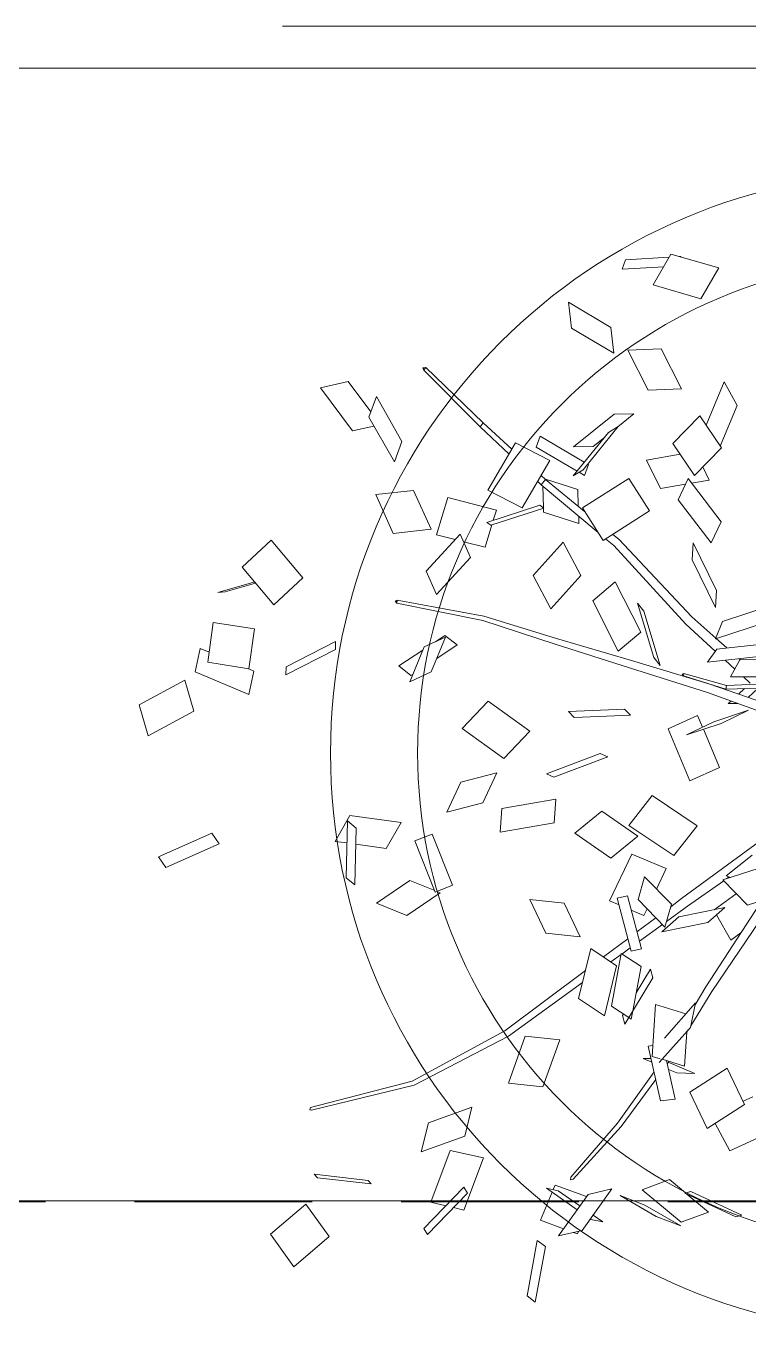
# Model space of a CAD drawing. Header units: centimetres. Extents: x 5488 to 20269, y -31398 to -19684.
# Drawn here: x 11460.11 to 11485.91, y -24026.09 to -23979.17 of the extents above; entities that cross this region are included whole.
import ezdxf

# ---------------------------------------------------------------- set-up
doc = ezdxf.new("R2010")
doc.units = ezdxf.units.CM
doc.linetypes.add('HIDDEN', pattern=[9.525, 6.35, -3.175])
for name, color, linetype, lineweight in [('xxx_Auto_FFE_WOOD', 36, 'Continuous', 0), ('xxx_Auto_FURNISHED-01', 252, 'Continuous', 0), ('xxx_Auto_Kaplama_Ahşap Tarama', 16, 'Continuous', 5), ('xxx_Auto_Merdiven_Merdiven', 163, 'Continuous', 15), ('xxx_Auto_Tefris_Silik', 252, 'Continuous', 13), ('xxx_Auto_Tefris_Tefris', 32, 'Continuous', 15)]:
    doc.layers.add(name, color=color, linetype=linetype, lineweight=lineweight)
doc.layers.add('xxx_Auto_LANDSCAPE', color=7, linetype='Continuous', lineweight=0, true_color=0x496639)

# ---------------------------------------------------------------- blocks, each defined once
blk = doc.blocks.new('A$C5c4a7a0b')
at = {"layer": 'xxx_Auto_FFE_WOOD'}
blk.add_lwpolyline([(109, -3.5), (109, 0.5, 0.414214), (108, 1.5), (-115, 1.5, 0.414214), (-116, 0.5), (-116, -3.5, 0.414214), (-115, -4.5), (108, -4.5, 0.414214)], format="xyb", close=True, dxfattribs=at)
at = {"layer": 'xxx_Auto_FFE_WOOD', "linetype": 'HIDDEN', "ltscale": 5}
blk.add_lwpolyline([(-116, 0.003), (109, 0)], dxfattribs=at)
blk = doc.blocks.new('agac0001')
at = {"layer": 'xxx_Auto_LANDSCAPE', "linetype": 'Continuous'}
for points in [[(9.06, -16.38), (4.74, -9.03)], [(9.74, -16.04), (5.54, -8.63)], [(11.35, -13.06), (10.49, -8.31)], [(15.59, -9.2), (14.96, -13.94)], [(33.36, -9.19), (30.13, -11.3)], [(35.61, -9.93), (33.36, -9.19)], [(45.53, -8.55), (43.16, -10.58)], [(47.5, -12.45), (45.53, -8.55)], [(9.17, -9.39), (10.04, -14.14)], [(12.31, -10.35), (12.67, -14.88)], [(13.58, -14.81), (14.21, -10.07)], [(32.17, -12.18), (35.61, -9.93)], [(9.07, -14.75), (8.44, -10.78)], [(9.36, -14.64), (8.81, -10.65)], [(11.69, -15.9), (11.33, -11.37)], [(29.96, -11.23), (28.01, -14.01)], [(33.08, -12.58), (29.96, -11.23)], [(43.16, -10.58), (45.13, -14.48)], [(8.62, -11.94), (7.98, -12.94)], [(9.84, -13.03), (9.18, -12.54)], [(21.92, -13.66), (23.59, -12.45)], [(23.59, -12.45), (27.84, -14.59)], [(31.13, -15.36), (33.08, -12.58)], [(45.13, -14.48), (47.5, -12.45)], [(47.12, -11.63), (47.09, -11.65)], [(47.14, -11.74), (47.12, -11.63)], [(47.73, -16.48), (47.25, -12.66)], [(-9.95, -16.38), (-9.52, -13.05)], [(-8.3, -21.95), (-3.97, -12.92)], [(6.18, -15.71), (6.87, -13.12)], [(6.87, -13.12), (6.44, -16.31)], [(8.43, -13.73), (8.81, -13.13)], [(10.04, -14.14), (11.35, -13.06)], [(11.57, -14.34), (10.65, -13.65)], [(11.47, -13.11), (11.35, -13.02)], [(26.17, -15.8), (21.92, -13.66)], [(27.4, -14.37), (27.38, -12.8)], [(27.38, -12.8), (28.62, -13.14)], [(35.71, -13.72), (39.48, -14.83)], [(36.13, -16.63), (35.71, -13.72)], [(46.53, -13.28), (46.99, -16.92)], [(-16.82, -20.84), (-10.65, -14.76)], [(-6.93, -14.75), (-7.36, -18.08)], [(7.62, -13.93), (7.77, -14.77)], [(7.77, -14.77), (7.95, -14.49)], [(9.07, -14.75), (9.36, -14.64)], [(10.9, -18.19), (9.07, -14.75)], [(11.09, -18.11), (9.36, -14.64)], [(12.67, -14.88), (11.69, -15.9)], [(13.59, -14.76), (12.6, -13.99)], [(14.96, -13.94), (13.58, -14.81)], [(15.85, -16.52), (13.62, -14.79)], [(17.72, -13.95), (16.28, -14.33)], [(16.28, -14.33), (20.77, -15.56)], [(22.22, -15.19), (17.72, -13.95)], [(27.84, -14.59), (26.17, -15.8)], [(27.43, -17.16), (27.4, -14.91)], [(28.01, -14.01), (31.13, -15.36)], [(30.07, -14.9), (30.11, -17.9)], [(39.48, -14.83), (39.9, -17.74)], [(-16.31, -21.28), (-10.02, -15.29)], [(-7.06, -17.73), (-5.71, -15.16)], [(5.74, -18.9), (6.18, -15.71)], [(13.06, -22.42), (9.74, -16.04)], [(15.32, -17.16), (12.51, -15.05)], [(20.77, -15.56), (22.22, -15.19)], [(-7.36, -18.08), (-9.95, -16.38)], [(-9.79, -19.32), (-8.77, -17.15)], [(2.41, -16.57), (1.72, -19.33)], [(5.96, -17.33), (2.41, -16.57)], [(6.44, -16.31), (5.74, -18.9)], [(12.45, -22.71), (9.06, -16.38)], [(23.26, -22.11), (15.32, -17.16)], [(23.74, -21.57), (15.85, -16.52)], [(30.11, -17.9), (27.43, -17.16)], [(39.9, -17.74), (36.13, -16.63)], [(46.99, -16.92), (47.73, -16.48)], [(-29.89, -17.98), (-30.85, -21.87)], [(-12.23, -17.4), (-12.69, -18.38)], [(-12.69, -18.38), (-10.28, -19.21)], [(-9.78, -18.37), (-10.79, -20.08)], [(-9.83, -22.5), (-9.78, -18.37)], [(-9.06, -21.57), (-7.44, -18.03)], [(-7.32, -17.76), (-7.2, -17.5)], [(-7.27, -17.38), (-7.06, -17.73)], [(7.25, -17.61), (6.15, -17.38)], [(6.56, -20.37), (7.25, -17.61)], [(10.9, -18.19), (11.09, -18.11)], [(11.06, -18.29), (10.9, -18.19)], [(11.06, -18.29), (10.99, -18.15)], [(11.09, -18.11), (11.06, -18.29)], [(23.87, -22.94), (25.67, -18.45)], [(25.67, -18.45), (28.81, -19.71)], [(33.44, -19.84), (34.3, -18.23)], [(34.3, -18.23), (34.59, -19.96)], [(-26.78, -19.92), (-26.56, -19.02)], [(-2.26, -19.44), (-4.45, -21.94)], [(1.07, -22.84), (-2.26, -19.44)], [(1.72, -19.33), (6.56, -20.37)], [(39.86, -18.99), (42.14, -18.82)], [(42.72, -22.25), (39.86, -18.99)], [(42.14, -18.82), (45, -22.08)], [(-27.09, -19.84), (-28.57, -23.46)], [(-23.67, -20.76), (-27.09, -19.84)], [(-25.15, -24.38), (-23.67, -20.76)], [(-10.79, -20.08), (-10.84, -24.21)], [(12.16, -20.04), (12.95, -20.45)], [(17.12, -20.58), (12.16, -20.04)], [(12.95, -20.45), (17.91, -20.99)], [(17.91, -20.99), (17.12, -20.58)], [(28.81, -19.71), (27.02, -24.2)], [(29.94, -24.47), (33.1, -20.73)], [(33.46, -19.79), (30.31, -23.53)], [(34.59, -19.96), (32.43, -24)], [(33.1, -20.73), (33.46, -19.79)], [(-36.65, -22.41), (-36.61, -21.88)], [(-36.61, -21.88), (-33.74, -25.91)], [(-30.85, -21.87), (-28.26, -22.68)], [(-19.44, -23.22), (-16.82, -20.84)], [(-17.69, -22.5), (-16.31, -21.28)], [(-10.04, -23.63), (-9.06, -21.57)], [(15.35, -21.18), (14.09, -23.42)], [(20.1, -22.58), (15.35, -21.18)], [(24.25, -22), (23.74, -21.57)], [(32.14, -22.27), (32.74, -21.15)], [(-33.79, -26.44), (-36.65, -22.41)], [(-17.54, -22.44), (-20.06, -25.7)], [(-19.57, -23.28), (-17.54, -22.44)], [(-10.84, -24.21), (-9.83, -22.5)], [(-8.62, -22.93), (-10.49, -23.86)], [(-8.83, -23.03), (-8.3, -21.95)], [(-5.83, -24.8), (-8.62, -22.93)], [(-5.47, -22.79), (-7.07, -23.97)], [(-3.66, -25.53), (-5.47, -22.79)], [(-4.45, -21.94), (-1.13, -25.34)], [(-1.13, -25.34), (1.07, -22.84)], [(15.7, -28.76), (12.45, -22.71)], [(16.18, -28.54), (13.06, -22.42)], [(18.84, -24.82), (20.1, -22.58)], [(23.97, -22.7), (23.26, -22.11)], [(27.02, -24.2), (23.87, -22.94)], [(30.66, -22.98), (29.79, -23.49)], [(30.72, -23.04), (30.66, -22.98)], [(32.43, -24), (32.14, -22.27)], [(45, -22.08), (42.72, -22.25)], [(-28.57, -23.46), (-25.15, -24.38)], [(-23.27, -25.2), (-23.62, -23.64)], [(-23.62, -23.64), (-22.21, -25.75)], [(-19.88, -23.67), (-22.81, -24.42)], [(-22.09, -26.54), (-19.57, -23.28)], [(-19.95, -23.69), (-19.74, -23.5)], [(-17.02, -25.93), (-18.31, -23.44)], [(-11.3, -26.29), (-10.23, -24.03)], [(-10.49, -23.86), (-7.69, -25.73)], [(8.97, -23.81), (8.37, -23.41)], [(8.37, -23.41), (9.06, -28.3)], [(9.67, -28.7), (8.97, -23.81)], [(14.09, -23.42), (18.84, -24.82)], [(29.69, -27.38), (24.65, -23.25)], [(30.09, -26.94), (26.69, -24.07)], [(29.79, -23.49), (30.16, -23.92)], [(30.31, -23.53), (29.94, -24.47)], [(30.29, -24.06), (33.02, -27.22)], [(33.89, -26.7), (30.93, -23.3)], [(-36.24, -27.23), (-35.81, -24.71)], [(-35.81, -24.71), (-33.9, -26.29)], [(-22.84, -25.85), (-23.27, -25.2)], [(-22.81, -24.42), (-21.86, -26.24)], [(-10.46, -26.35), (-9.55, -24.49)], [(-8.62, -25.1), (-9.14, -25.49)], [(-7.69, -25.73), (-5.83, -24.8)], [(-3.67, -27.4), (-2.21, -24.72)], [(-2.21, -24.72), (0.53, -27.44)], [(25.73, -24.76), (26.37, -24.66)], [(27.28, -27.62), (25.73, -24.76)], [(27.23, -24.53), (28.68, -24.3)], [(28.68, -24.3), (30.1, -26.94)], [(-33.74, -25.91), (-33.79, -26.44)], [(-33.78, -26.38), (-32.37, -27.54)], [(-25.5, -25.75), (-25.42, -27.05)], [(-22.05, -25.87), (-25.5, -25.75)], [(-22.34, -25.86), (-22.15, -25.69)], [(-21.78, -26.41), (-21.45, -27.04)], [(-21.45, -27.04), (-17.02, -25.93)], [(-18.22, -28.88), (-14.67, -25.72)], [(-13.89, -25.78), (-15.71, -27.4)], [(-14.67, -25.72), (-13.89, -25.78)], [(-11.98, -26.24), (-12.03, -27.17)], [(-7.19, -26.58), (-11.98, -26.24)], [(-9.14, -25.49), (-8.48, -26.49)], [(-7.33, -28.23), (-3.66, -25.53)], [(4.24, -31.02), (5.14, -26.04)], [(5.14, -26.04), (5.55, -26.64)], [(21.21, -25.44), (18.83, -28.56)], [(24.37, -26.41), (21.21, -25.44)], [(21.98, -29.54), (24.37, -26.41)], [(28.01, -29.41), (31.64, -26.26)], [(31.64, -26.26), (33.72, -28.93)], [(-36.53, -27.32), (-35.32, -29.29)], [(-34.16, -30.1), (-36.53, -27.32)], [(-32.8, -30.06), (-36.24, -27.23)], [(-32.37, -27.54), (-32.8, -30.06)], [(-26.99, -30.87), (-23.51, -27.12)], [(-26.66, -31.12), (-22.82, -27.14)], [(-25.42, -27.05), (-20.49, -27.23)], [(-21.47, -27.87), (-21.94, -27.18)], [(-21.62, -27.19), (-21.47, -27.87)], [(-20.49, -27.23), (-20.52, -26.81)], [(-13.51, -26.56), (-17.21, -27.98)], [(-12.08, -28.06), (-13.51, -26.56)], [(-12.12, -28.02), (-11.72, -27.19)], [(-12.08, -29.64), (-10.9, -27.24)], [(-12.03, -27.17), (-7.24, -27.51)], [(-7.84, -27.46), (-7.33, -28.23)], [(-7.24, -27.51), (-7.19, -26.58)], [(-0.93, -30.12), (-3.67, -27.4)], [(0.53, -27.44), (-0.93, -30.12)], [(5.55, -26.64), (4.65, -31.62)], [(27.01, -32.39), (27.62, -27.53)], [(27.62, -27.57), (27.28, -27.62)], [(27.62, -27.53), (27.94, -27.84)], [(29.56, -27.26), (27.66, -27.56)], [(29.69, -27.38), (30.09, -26.94)], [(30.06, -27.64), (29.69, -27.38)], [(30.5, -27.25), (30.09, -26.94)], [(30.1, -26.94), (30.12, -26.96)], [(33.02, -27.22), (33.89, -26.7)], [(-17.21, -27.98), (-17.89, -28.25)], [(-17.89, -28.25), (-17.72, -28.43)], [(-17.72, -28.43), (-16.46, -29.75)], [(-17.32, -28.84), (-17.44, -28.94)], [(-17.17, -30.52), (-13.05, -28.65)], [(-16.46, -29.75), (-12.08, -28.06)], [(-13.05, -28.65), (-11.15, -30.59)], [(-12.62, -29.08), (-12.15, -28.08)], [(9.06, -28.3), (9.67, -28.7)], [(18.92, -34.62), (15.7, -28.76)], [(19.28, -34.46), (16.18, -28.54)], [(18.83, -28.56), (21.98, -29.54)], [(27.94, -27.84), (27.32, -32.7)], [(-35.32, -29.29), (-32.95, -32.08)], [(-17.44, -28.94), (-18.22, -28.88)], [(30.09, -32.08), (28.01, -29.41)], [(33.72, -28.93), (30.09, -32.08)], [(35.67, -31.71), (32.86, -29.67)], [(35.96, -31.39), (33.25, -29.34)], [(-32.95, -32.08), (-34.16, -30.1)], [(-30.77, -35.85), (-26.99, -30.87)], [(-30.55, -36.02), (-26.66, -31.12)], [(-15.27, -32.47), (-17.17, -30.52)], [(-11.15, -30.59), (-15.27, -32.47)], [(4.65, -31.62), (4.24, -31.02)], [(-17.37, -39.14), (-13.94, -31.86)], [(-16.86, -39.37), (-12.96, -31.42)], [(-9.95, -31.34), (-6.79, -32.18)], [(-9.08, -34.25), (-9.95, -31.34)], [(-6.79, -32.18), (-5.92, -35.08)], [(2.32, -31.21), (0.3, -31.73)], [(0.3, -31.73), (0.36, -36.55)], [(2.38, -36.02), (2.32, -31.21)], [(27.02, -32.3), (25.21, -33.24)], [(28.23, -31.67), (27.4, -32.1)], [(30.1, -35.66), (28.23, -31.67)], [(35.67, -31.71), (35.96, -31.39)], [(41.49, -35.68), (35.67, -31.71)], [(41.68, -35.47), (35.96, -31.39)], [(-35.34, -35.9), (-32.24, -32.67)], [(-32.24, -32.67), (-32.33, -34.82)], [(8.61, -32.36), (6.67, -35.03)], [(11.86, -35.48), (8.61, -32.36)], [(25.21, -33.24), (26.03, -35.01)], [(27.32, -32.7), (27.01, -32.39)], [(-34.19, -34.7), (-34.92, -33.98)], [(-34.92, -33.98), (-34.53, -34.97)], [(-5.92, -35.08), (-9.08, -34.25)], [(21.82, -41.78), (18.92, -34.62)], [(22.07, -41.68), (19.28, -34.46)], [(-32.33, -34.82), (-35.43, -38.04)], [(-34.53, -34.97), (-34.49, -35.01)], [(-31.52, -37.34), (-33.18, -35.7)], [(-32.49, -34.99), (-31, -37.51)], [(-18.52, -34.76), (-22.3, -36.98)], [(-17.64, -37.69), (-18.52, -34.76)], [(6.67, -35.03), (9.92, -38.15)], [(9.92, -38.15), (11.86, -35.48)], [(21.9, -38.21), (24.56, -34.67)], [(26.74, -35.18), (24.09, -38.72)], [(24.56, -34.67), (26.74, -35.18)], [(26.35, -35.7), (27.07, -37.23)], [(27.07, -37.23), (30.1, -35.66)], [(41.49, -35.68), (41.68, -35.47)], [(41.71, -35.72), (41.49, -35.68)], [(41.71, -35.72), (41.55, -35.61)], [(41.68, -35.47), (41.71, -35.72)], [(-35.56, -36.37), (-35.36, -36.24)], [(-35.37, -36.68), (-35.56, -36.37)], [(-35.43, -38.04), (-35.34, -35.9)], [(-33.47, -36.01), (-31.12, -38.32)], [(-30.77, -36.1), (-30.77, -35.85)], [(-30.55, -36.02), (-30.77, -36.1)], [(0.36, -36.55), (2.38, -36.02)], [(3.18, -37.58), (5.55, -35.87)], [(5.55, -35.87), (5.33, -39.13)], [(-33.79, -39.35), (-34.9, -37.49)], [(-31.56, -37.88), (-33.79, -39.35)], [(-31.12, -38.32), (-31.52, -37.34)], [(-31, -37.51), (-31.35, -37.75)], [(-22.3, -36.98), (-21.43, -39.9)], [(-21.43, -39.9), (-17.64, -37.69)], [(2.95, -40.84), (3.18, -37.58)], [(17.22, -37.25), (16.39, -39.21)], [(18.24, -38.14), (17.22, -37.25)], [(27.64, -37.62), (27.89, -40.95)], [(31.26, -38.51), (27.64, -37.62)], [(-20.08, -48.07), (-17.37, -39.14)], [(5.33, -39.13), (2.95, -40.84)], [(15.31, -39.91), (18.09, -38.11)], [(18.09, -38.11), (17.58, -40.12)], [(17.85, -39.06), (18.24, -38.14)], [(24.09, -38.72), (21.9, -38.21)], [(31.52, -41.84), (31.26, -38.51)], [(34.03, -39.7), (35.69, -38.73)], [(35.69, -38.73), (39.97, -40.2)], [(-36.13, -39.35), (-40.76, -41.13)], [(-40.1, -41.73), (-35.47, -39.95)], [(-35.47, -39.95), (-36.13, -39.35)], [(-19.69, -48.18), (-16.86, -39.37)], [(14.8, -41.92), (15.31, -39.91)], [(17.58, -40.12), (14.8, -41.92)], [(16.35, -42.62), (17.34, -40.28)], [(38.31, -41.18), (34.03, -39.7)], [(39.97, -40.2), (38.31, -41.18)], [(-40.76, -41.13), (-40.1, -41.73)], [(-3.75, -43.12), (-3.45, -41.53)], [(-3.45, -41.53), (1.29, -42.47)], [(15.41, -41.52), (15.32, -41.73)], [(27.89, -40.95), (31.52, -41.84)], [(37.46, -40.89), (37.4, -42.81)], [(41.72, -42.39), (38.73, -40.93)], [(1.29, -42.47), (0.99, -44.06)], [(15.32, -41.73), (16.35, -42.62)], [(21.82, -41.78), (22.07, -41.68)], [(22.01, -41.87), (21.82, -41.78)], [(22.01, -41.87), (21.95, -41.72)], [(22.07, -41.68), (22.01, -41.87)], [(41.64, -44.89), (41.72, -42.39)], [(-31.67, -45.79), (-27.49, -43.26)], [(-27.49, -43.26), (-26.29, -46.01)], [(-22.91, -43.44), (-25.3, -44.53)], [(-23.56, -47.45), (-22.91, -43.44)], [(-5.33, -45.95), (-3.89, -42.72)], [(-3.89, -42.72), (-3.72, -42.97)], [(0.99, -44.06), (-3.75, -43.12)], [(-3.61, -43.15), (-2.33, -45.14)], [(37.4, -42.81), (41.64, -44.89)], [(-25.3, -44.53), (-25.95, -48.53)], [(2.81, -44.95), (0.81, -46.66)], [(4.24, -49.25), (2.81, -44.95)], [(-33.18, -49.33), (-30.26, -45.21)], [(-29.69, -45.43), (-32.61, -49.54)], [(-31.29, -46.65), (-31.67, -45.79)], [(-26.29, -46.01), (-30.46, -48.54)], [(-30.26, -45.21), (-29.69, -45.43)], [(-3.77, -48.37), (-5.33, -45.95)], [(-2.33, -45.14), (-3.77, -48.37)], [(-30.46, -48.54), (-31.01, -47.29)], [(0.81, -46.66), (1.66, -49.22)], [(-25.95, -48.53), (-23.56, -47.45)], [(-20.59, -57.33), (-20.08, -48.07)], [(-20.32, -57.38), (-19.69, -48.18)], [(18.79, -47.83), (17.4, -52.51)], [(18.1, -52.37), (19.49, -47.7)], [(19.49, -47.7), (18.79, -47.83)], [(-32.61, -49.54), (-33.18, -49.33)], [(3.04, -48.93), (-1.83, -49.96)], [(-1.07, -50.59), (3.8, -49.55)], [(2.24, -50.96), (4.24, -49.25)], [(3.8, -49.55), (3.04, -48.93)], [(23.65, -52.43), (25.51, -49.49)], [(25.51, -49.49), (29.29, -51.61)], [(-1.83, -49.96), (-1.07, -50.59)], [(1.91, -49.95), (2.24, -50.96)], [(29.29, -51.61), (27.43, -54.55)], [(17.4, -52.51), (18.1, -52.37)], [(27.43, -54.55), (23.65, -52.43)], [(-27.56, -53.59), (-27.91, -53.37)], [(-27.91, -53.37), (-26.51, -57.92)], [(-26.16, -58.14), (-27.56, -53.59)], [(25.81, -53.65), (25.57, -56.4)], [(25.63, -57.06), (25.92, -53.77)], [(25.92, -53.77), (25.91, -53.71)], [(18.25, -55.21), (16.31, -56.03)], [(18.52, -55.61), (18.25, -55.21)], [(21.88, -54.49), (18.53, -55.61)], [(23.11, -57.94), (21.88, -54.49)], [(16.31, -56.03), (19.13, -60.31)], [(18.54, -55.65), (18.52, -55.61)], [(18.53, -55.61), (19.76, -59.06)], [(25.57, -56.4), (25.63, -57.06)], [(-20.52, -57.49), (-20.59, -57.33)], [(-20.32, -57.38), (-20.52, -57.49)], [(-31.77, -57.85), (-33.81, -61.39)], [(-28.59, -59.35), (-31.77, -57.85)], [(-26.51, -57.92), (-26.16, -58.14)], [(19.76, -59.06), (23.11, -57.94)], [(21.07, -59.49), (20.6, -58.78)], [(-30.63, -62.89), (-28.59, -59.35)], [(19.13, -60.31), (21.07, -59.49)], [(2.71, -65.99), (3.91, -61.01)], [(3.91, -61.01), (4.96, -61.47)], [(15.77, -61.05), (14.37, -65.39)], [(18.6, -61.33), (15.77, -61.05)], [(-33.81, -61.39), (-30.63, -62.89)], [(4.96, -61.47), (3.76, -66.45)], [(17.21, -65.68), (18.6, -61.33)], [(14.37, -65.39), (17.21, -65.68)], [(3.76, -66.45), (2.71, -65.99)]]:
    blk.add_lwpolyline(points, dxfattribs=at)
blk = doc.blocks.new('A$C7365360F')
at = {"layer": 'xxx_Auto_FURNISHED-01'}
for radius in [17.28, 14.688]:
    blk.add_circle((0.264, 0.108), radius, dxfattribs=at)
at = {"layer": 'xxx_Auto_LANDSCAPE', "xscale": 0.338688, "yscale": 0.338688, "zscale": 0.2074463999999999}
blk.add_blockref('agac0001', (0.079, 0.033), dxfattribs=at)

msp = doc.modelspace()

# ---------------------------------------------------------------- linework, layer by layer
at = {"layer": 'xxx_Auto_Merdiven_Merdiven'}
msp.add_lwpolyline([(12021.488, -24180.682), (12021.484, -24021.146), (11719.063, -24021.146), (11719.067, -23931.099), (11549.067, -23931.099), (11549.067, -24021.099), (11254.428, -24021.099)], dxfattribs=at)
at = {"layer": 'xxx_Auto_Tefris_Silik', "linetype": 'HIDDEN'}
msp.add_lwpolyline([(11254.428, -24021.099), (11922.302, -24021.178)], dxfattribs=at)

# ---------------------------------------------------------------- next in the draw order: block references
at = {"layer": 'xxx_Auto_Tefris_Tefris', "rotation": 180}
msp.add_blockref('A$C5c4a7a0b', (11385.017, -23979.169), dxfattribs=at)

# ---------------------------------------------------------------- next in the draw order: hatches: boundary and pattern name
at = {"layer": 'xxx_Auto_Kaplama_Ahşap Tarama'}
h = msp.add_hatch(dxfattribs=at)
h.set_pattern_fill('AR-CONC', color=256, scale=0.5)
h.set_pattern_definition([(50, (809.53, -3617.59), (91.09233, -7.96954), [9.525, -104.775]), (355, (809.53, -3617.59), (-17.6217, 95.52842), [7.62, -83.8203]), (100.45144, (817.12, -3618.255), (73.47062, 87.55888), [8.095, -89.04512]), (46.1842, (809.53, -3592.19), (135.5395, -21.02116), [14.2875, -157.1625]), (96.63556, (820.83, -3593.94), (118.70207, 123.71306), [12.1425, -133.5678]), (351.18415, (809.53, -3592.19), (118.70207, 123.71306), [11.43, -125.72987]), (21, (822.23, -3598.54), (75.8072, -51.1326), [9.525, -104.775]), (326, (822.23, -3598.54), (30.901, 92.09398), [7.62, -83.82]), (71.45144, (828.55, -3602.8), (106.7082, 40.96138), [8.095, -89.04497]), (37.5, (809.53, -3617.59), (1.5443, 42.27752), [0, -82.804, 0, -85.09, 0, -84.1375]), (7.5, (809.53, -3617.59), (33.40983, 50.09029), [0, -48.514, 0, -80.899, 0, -32.0675]), (327.5, (781.21, -3617.59), (67.795298, -2.864372), [0, -31.75, 0, -99.06, 0, -131.445]), (317.5, (768.51, -3617.59), (74.06459, 12.71325), [0, -41.275, 0, -65.786, 0, -93.345])])
edge = h.paths.add_edge_path()
edge.add_line((9312.934, -27555.319), (9330.626, -27555.319))
edge.add_arc((9330.626, -27548.319), 7, 270, 349.5592)
edge.add_arc((-12655703.852, 2009176.564), 12827763.879, 350.8642093147, 350.8644691226)
edge.add_line((9346.746, -27492.157), (9332.45, -27492.157))
edge.add_line((9332.45, -27492.157), (9332.449, -27061.102))
edge.add_line((9332.449, -27061.102), (9346.746, -27061.102))
edge.add_arc((-12660642.429, -2064524.007), 12832765.905, 9.1355309233, 9.1357906395)
edge.add_arc((9330.626, -27004.939), 7, 10.4408, 90)
edge.add_line((9330.626, -26997.939), (9312.934, -26997.939))
edge.add_arc((9312.934, -27004.939), 7, 90, 170.4864)
edge.add_arc((10864.464, -27276.629), 1582.138, 170.069442, 189.930558)
edge.add_arc((9312.934, -27548.319), 7, 189.5136, 270)

# ---------------------------------------------------------------- next in the draw order: block references
at = {"layer": 'xxx_Auto_Tefris_Tefris', "xscale": -1.2, "yscale": 1.2, "rotation": 280.6128426569576}
msp.add_blockref('A$C7365360F', (11491.645, -24005.445), dxfattribs=at)

doc.saveas('drawing.dxf')
